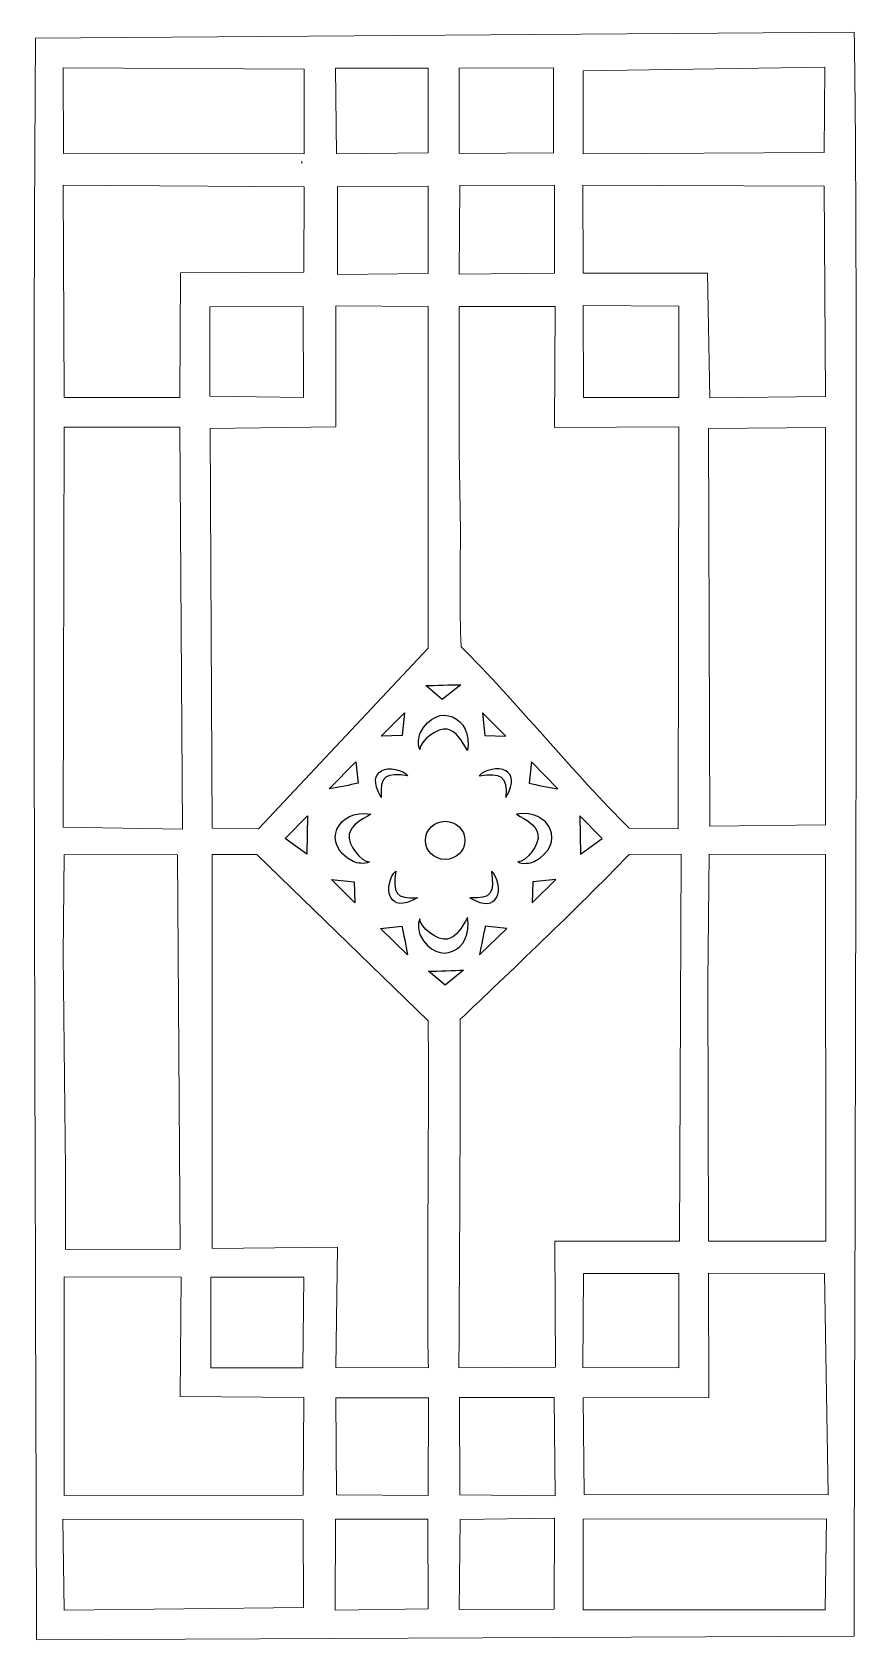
# Model space of a CAD drawing. Header units: centimetres. Extents: x 15 to 27.6, y -2.3 to 9.5.
# Drawn here: x 21.51 to 27.59, y -2.3 to 9.52 of the extents above; entities that cross this region are included whole.
import ezdxf

# ---------------------------------------------------------------- set-up
doc = ezdxf.new("R2010")
doc.units = ezdxf.units.CM
doc.header["$MEASUREMENT"] = 0
doc.layers.add('layer 1', color=7, linetype='Continuous')

msp = doc.modelspace()

# ---------------------------------------------------------------- linework, layer by layer
at = {"layer": 'layer 1', "color": 7}
msp.add_ellipse((24.54553, 3.57511), major_axis=(0.14549, 0), ratio=0.96412125, dxfattribs=at)
at = {"layer": 'layer 1', "color": 250, "lineweight": 9}
msp.add_open_spline([(27.55343, 9.51822), (27.58818, 7.83852), (27.5559, 0.38557), (27.55343, -2.27628), (27.55343, -2.27628), (27.55343, -2.27628), (21.53964, -2.30345), (21.53964, -2.30345), (21.53964, -2.30345), (21.53166, 0.80053), (21.50755, 6.70956), (21.53289, 9.47432), (21.53289, 9.47432), (21.53289, 9.47432), (27.55343, 9.51822), (27.55343, 9.51822)], degree=3, knots=[0, 0, 0, 0, 0.2, 0.2, 0.2, 0.2, 0.4, 0.4, 0.4, 0.4, 0.6, 0.6, 0.6, 0.6, 1, 1, 1, 1], dxfattribs=at)
at = {"layer": 'layer 1', "color": 7, "lineweight": 9}
for points, knots in [([(21.73475, 9.25491), (21.73475, 9.25491), (21.73867, 8.62695), (21.73867, 8.62695), (21.73867, 8.62695), (21.73867, 8.62695), (23.50755, 8.62303), (23.50755, 8.62303), (23.50755, 8.62303), (23.50755, 8.62303), (23.50755, 9.24614), (23.50755, 9.24614), (23.50755, 9.24614), (23.50755, 9.24614), (21.73475, 9.25491), (21.73475, 9.25491)], [0, 0, 0, 0, 0.2, 0.2, 0.2, 0.2, 0.4, 0.4, 0.4, 0.4, 0.6, 0.6, 0.6, 0.6, 1, 1, 1, 1]), ([(23.73757, 9.25444), (23.73757, 9.25444), (23.74599, 8.62326), (23.74599, 8.62326), (23.74599, 8.62326), (23.74599, 8.62326), (24.4203, 8.63181), (24.4203, 8.63181), (24.4203, 8.63181), (24.4203, 8.63181), (24.4203, 9.25265), (24.4203, 9.25265), (24.4203, 9.25265), (24.4203, 9.25265), (23.73757, 9.25444), (23.73757, 9.25444)], [0, 0, 0, 0, 0.2, 0.2, 0.2, 0.2, 0.4, 0.4, 0.4, 0.4, 0.6, 0.6, 0.6, 0.6, 1, 1, 1, 1]), ([(24.64922, 9.25334), (24.64922, 9.25334), (24.64794, 8.62699), (24.64794, 8.62699), (24.64794, 8.62699), (24.64794, 8.62699), (25.3418, 8.63181), (25.3418, 8.63181), (25.3418, 8.63181), (25.3418, 8.63181), (25.3418, 9.25502), (25.3418, 9.25502), (25.3418, 9.25502), (25.3418, 9.25502), (24.64922, 9.25334), (24.64922, 9.25334)], [0, 0, 0, 0, 0.2, 0.2, 0.2, 0.2, 0.4, 0.4, 0.4, 0.4, 0.6, 0.6, 0.6, 0.6, 1, 1, 1, 1]), ([(25.56122, 9.23482), (25.56122, 9.23482), (25.56122, 8.62303), (25.56122, 8.62303), (25.56122, 8.62303), (25.56122, 8.62303), (27.33315, 8.63311), (27.33315, 8.63311), (27.33315, 8.63311), (27.33315, 8.63311), (27.33712, 9.26122), (27.33712, 9.26122), (27.33712, 9.26122), (27.33712, 9.26122), (25.56122, 9.23482), (25.56122, 9.23482)], [0, 0, 0, 0, 0.2, 0.2, 0.2, 0.2, 0.4, 0.4, 0.4, 0.4, 0.6, 0.6, 0.6, 0.6, 1, 1, 1, 1]), ([(23.49001, 8.57036), (23.49001, 8.57036), (23.49001, 8.55282), (23.49001, 8.55282), (23.49001, 8.55282), (23.49001, 8.55282), (23.49001, 8.57036), (23.49001, 8.57036)], [0, 0, 0, 0, 0.33333333, 0.33333333, 0.33333333, 0.33333333, 1, 1, 1, 1]), ([(24.64847, 7.73984), (24.64847, 7.73984), (25.35059, 7.74583), (25.35059, 7.74583), (25.35059, 7.74583), (25.35059, 7.74583), (25.35059, 8.39403), (25.35059, 8.39403), (25.35059, 8.39403), (25.35059, 8.39403), (24.65241, 8.39001), (24.65241, 8.39001), (24.65241, 8.39001), (24.65241, 8.39001), (24.64847, 7.73984), (24.64847, 7.73984)], [0, 0, 0, 0, 0.2, 0.2, 0.2, 0.2, 0.4, 0.4, 0.4, 0.4, 0.6, 0.6, 0.6, 0.6, 1, 1, 1, 1]), ([(21.73475, 8.39237), (21.73475, 8.39237), (21.74337, 6.8318), (21.74337, 6.8318), (21.74337, 6.8318), (21.74337, 6.8318), (22.59472, 6.83267), (22.59472, 6.83267), (22.59472, 6.83267), (22.59472, 6.83267), (22.59974, 7.74927), (22.59974, 7.74927), (22.59974, 7.74927), (22.59974, 7.74927), (23.50633, 7.75344), (23.50633, 7.75344), (23.50633, 7.75344), (23.50633, 7.75344), (23.50749, 8.38069), (23.50749, 8.38069), (23.50749, 8.38069), (23.50749, 8.38069), (21.73475, 8.39237), (21.73475, 8.39237)], [0, 0, 0, 0, 0.14285714, 0.14285714, 0.14285714, 0.14285714, 0.28571429, 0.28571429, 0.28571429, 0.28571429, 0.42857143, 0.42857143, 0.42857143, 0.42857143, 0.57142857, 0.57142857, 0.57142857, 0.57142857, 0.71428571, 0.71428571, 0.71428571, 0.71428571, 1, 1, 1, 1]), ([(24.4203, 8.38607), (24.4203, 8.38607), (23.75329, 8.3831), (23.75329, 8.3831), (23.75329, 8.3831), (23.75329, 8.3831), (23.75329, 7.73662), (23.75329, 7.73662), (23.75329, 7.73662), (23.75329, 7.73662), (24.4203, 7.74463), (24.4203, 7.74463), (24.4203, 7.74463), (24.4203, 7.74463), (24.4203, 8.38607), (24.4203, 8.38607)], [0, 0, 0, 0, 0.2, 0.2, 0.2, 0.2, 0.4, 0.4, 0.4, 0.4, 0.6, 0.6, 0.6, 0.6, 1, 1, 1, 1]), ([(25.55884, 8.39249), (25.55884, 8.39249), (25.56097, 7.74539), (25.56097, 7.74539), (25.56097, 7.74539), (25.56097, 7.74539), (26.47395, 7.74539), (26.47395, 7.74539), (26.47395, 7.74539), (26.47395, 7.74539), (26.49149, 6.82956), (26.49149, 6.82956), (26.49149, 6.82956), (26.49149, 6.82956), (27.3428, 6.83918), (27.3428, 6.83918), (27.3428, 6.83918), (27.3428, 6.83918), (27.33307, 8.38455), (27.33307, 8.38455), (27.33307, 8.38455), (27.33307, 8.38455), (25.55884, 8.39249), (25.55884, 8.39249)], [0, 0, 0, 0, 0.14285714, 0.14285714, 0.14285714, 0.14285714, 0.28571429, 0.28571429, 0.28571429, 0.28571429, 0.42857143, 0.42857143, 0.42857143, 0.42857143, 0.57142857, 0.57142857, 0.57142857, 0.57142857, 0.71428571, 0.71428571, 0.71428571, 0.71428571, 1, 1, 1, 1]), ([(22.81423, 6.84144), (22.81423, 6.84144), (23.50365, 6.83273), (23.50365, 6.83273), (23.50365, 6.83273), (23.50365, 6.83273), (23.50042, 7.50129), (23.50042, 7.50129), (23.50042, 7.50129), (23.50042, 7.50129), (22.81423, 7.49812), (22.81423, 7.49812), (22.81423, 7.49812), (22.81423, 7.49812), (22.81423, 6.84144), (22.81423, 6.84144)], [0, 0, 0, 0, 0.2, 0.2, 0.2, 0.2, 0.4, 0.4, 0.4, 0.4, 0.6, 0.6, 0.6, 0.6, 1, 1, 1, 1]), ([(23.74228, 7.50621), (23.74228, 7.50621), (23.7412, 6.61656), (23.7412, 6.61656), (23.7412, 6.61656), (23.7412, 6.61656), (22.81591, 6.60449), (22.81591, 6.60449), (22.81591, 6.60449), (22.81591, 6.60449), (22.823, 5.57766), (22.823, 5.57766), (22.823, 5.57766), (22.823, 5.57766), (22.83177, 3.66449), (22.83177, 3.66449), (22.83177, 3.66449), (22.83177, 3.66449), (23.17259, 3.66053), (23.17259, 3.66053), (23.17259, 3.66053), (23.17259, 3.66053), (24.42104, 4.98963), (24.42104, 4.98963), (24.42104, 4.98963), (24.42104, 4.98963), (24.41941, 7.50071), (24.41941, 7.50071), (24.41941, 7.50071), (24.41941, 7.50071), (23.74228, 7.50621), (23.74228, 7.50621)], [0, 0, 0, 0, 0.11111111, 0.11111111, 0.11111111, 0.11111111, 0.22222222, 0.22222222, 0.22222222, 0.22222222, 0.33333333, 0.33333333, 0.33333333, 0.33333333, 0.44444444, 0.44444444, 0.44444444, 0.44444444, 0.55555556, 0.55555556, 0.55555556, 0.55555556, 0.66666667, 0.66666667, 0.66666667, 0.66666667, 0.77777778, 0.77777778, 0.77777778, 0.77777778, 1, 1, 1, 1]), ([(24.64847, 7.50131), (24.64847, 7.50131), (24.64847, 6.4465), (24.64847, 6.4465), (24.64847, 6.4465), (24.64847, 6.4465), (24.65725, 5.84973), (24.65725, 5.84973), (24.65725, 5.84973), (24.65725, 5.55159), (24.65082, 5.29739), (24.66218, 4.9994), (24.66218, 4.9994), (25.05417, 4.61328), (25.50725, 4.0508), (25.89921, 3.66468), (25.89921, 3.66468), (25.89921, 3.66468), (26.25865, 3.6598), (26.25865, 3.6598), (26.25865, 3.6598), (26.25865, 3.6598), (26.2634, 6.61652), (26.2634, 6.61652), (26.2634, 6.61652), (26.2634, 6.61652), (25.35059, 6.61175), (25.35059, 6.61175), (25.35059, 6.61175), (25.35059, 6.61175), (25.35386, 7.50052), (25.35386, 7.50052), (25.35386, 7.50052), (25.35386, 7.50052), (24.64847, 7.50131), (24.64847, 7.50131)], [0, 0, 0, 0, 0.1, 0.1, 0.1, 0.1, 0.2, 0.2, 0.2, 0.2, 0.3, 0.3, 0.3, 0.3, 0.4, 0.4, 0.4, 0.4, 0.5, 0.5, 0.5, 0.5, 0.6, 0.6, 0.6, 0.6, 0.7, 0.7, 0.7, 0.7, 0.8, 0.8, 0.8, 0.8, 1, 1, 1, 1]), ([(26.26329, 7.50291), (26.26329, 7.50291), (25.56122, 7.50845), (25.56122, 7.50845), (25.56122, 7.50845), (25.56122, 7.50845), (25.56274, 6.83151), (25.56274, 6.83151), (25.56274, 6.83151), (25.56274, 6.83151), (26.26315, 6.83242), (26.26315, 6.83242), (26.26315, 6.83242), (26.26315, 6.83242), (26.26329, 7.50291), (26.26329, 7.50291)], [0, 0, 0, 0, 0.2, 0.2, 0.2, 0.2, 0.4, 0.4, 0.4, 0.4, 0.6, 0.6, 0.6, 0.6, 1, 1, 1, 1]), ([(22.59483, 6.61326), (22.59483, 6.61326), (21.74352, 6.61482), (21.74352, 6.61482), (21.74352, 6.61482), (21.74352, 6.61482), (21.73475, 3.6732), (21.73475, 3.6732), (21.73475, 3.6732), (21.73475, 3.6732), (22.61239, 3.65734), (22.61239, 3.65734), (22.61239, 3.65734), (22.61239, 3.65734), (22.59483, 6.61326), (22.59483, 6.61326)], [0, 0, 0, 0, 0.2, 0.2, 0.2, 0.2, 0.4, 0.4, 0.4, 0.4, 0.6, 0.6, 0.6, 0.6, 1, 1, 1, 1]), ([(26.48284, 6.60395), (26.48284, 6.60395), (26.49168, 3.67992), (26.49168, 3.67992), (26.49168, 3.67992), (26.49168, 3.67992), (27.34294, 3.68854), (27.34294, 3.68854), (27.34294, 3.68854), (27.34294, 3.68854), (27.3428, 6.6103), (27.3428, 6.6103), (27.3428, 6.6103), (27.3428, 6.6103), (26.48284, 6.60395), (26.48284, 6.60395)], [0, 0, 0, 0, 0.2, 0.2, 0.2, 0.2, 0.4, 0.4, 0.4, 0.4, 0.6, 0.6, 0.6, 0.6, 1, 1, 1, 1]), ([(21.74352, 3.47136), (21.74352, 3.47136), (21.73475, 2.73414), (21.73475, 2.73414), (21.73475, 2.73414), (21.73475, 2.73414), (21.75229, 1.15441), (21.75229, 1.15441), (21.75229, 1.15441), (21.75229, 1.15441), (21.75229, 0.5664), (21.75229, 0.5664), (21.75229, 0.5664), (21.75229, 0.5664), (22.59727, 0.56885), (22.59727, 0.56885), (22.59727, 0.56885), (22.59727, 0.56885), (22.57741, 3.4698), (22.57741, 3.4698), (22.57741, 3.4698), (22.57741, 3.4698), (21.74352, 3.47136), (21.74352, 3.47136)], [0, 0, 0, 0, 0.14285714, 0.14285714, 0.14285714, 0.14285714, 0.28571429, 0.28571429, 0.28571429, 0.28571429, 0.42857143, 0.42857143, 0.42857143, 0.42857143, 0.57142857, 0.57142857, 0.57142857, 0.57142857, 0.71428571, 0.71428571, 0.71428571, 0.71428571, 1, 1, 1, 1]), ([(23.16054, 3.47219), (23.16054, 3.47219), (22.83177, 3.47136), (22.83177, 3.47136), (22.83177, 3.47136), (22.83177, 3.47136), (22.83177, 0.57517), (22.83177, 0.57517), (22.83177, 0.57517), (22.83177, 0.57517), (23.75329, 0.58394), (23.75329, 0.58394), (23.75329, 0.58394), (23.75329, 0.58394), (23.74137, -0.30006), (23.74137, -0.30006), (23.74137, -0.30006), (23.74137, -0.30006), (24.42206, -0.30446), (24.42206, -0.30446), (24.42206, -0.30446), (24.40848, 0.22426), (24.42849, 1.65258), (24.4203, 2.24768), (24.4203, 2.24768), (24.4203, 2.24768), (23.16054, 3.47219), (23.16054, 3.47219)], [0, 0, 0, 0, 0.125, 0.125, 0.125, 0.125, 0.25, 0.25, 0.25, 0.25, 0.375, 0.375, 0.375, 0.375, 0.5, 0.5, 0.5, 0.5, 0.625, 0.625, 0.625, 0.625, 0.75, 0.75, 0.75, 0.75, 1, 1, 1, 1]), ([(26.28063, 3.47302), (26.28063, 3.47302), (25.8995, 3.47219), (25.8995, 3.47219), (25.8995, 3.47219), (25.50976, 3.06803), (24.99802, 2.58513), (24.65671, 2.25968), (24.65671, 2.25968), (24.65671, 1.39917), (24.65098, 0.5574), (24.64634, -0.30363), (24.64634, -0.30363), (24.64634, -0.30363), (25.35726, -0.29762), (25.35726, -0.29762), (25.35726, -0.29762), (25.35726, -0.29762), (25.35245, 0.6278), (25.35245, 0.6278), (25.35245, 0.6278), (25.35245, 0.6278), (26.26835, 0.62782), (26.26835, 0.62782), (26.26835, 0.62782), (26.26835, 0.62782), (26.28063, 3.47302), (26.28063, 3.47302)], [0, 0, 0, 0, 0.125, 0.125, 0.125, 0.125, 0.25, 0.25, 0.25, 0.25, 0.375, 0.375, 0.375, 0.375, 0.5, 0.5, 0.5, 0.5, 0.625, 0.625, 0.625, 0.625, 0.75, 0.75, 0.75, 0.75, 1, 1, 1, 1]), ([(26.48626, 3.4738), (26.48626, 3.4738), (26.47735, 2.54094), (26.47735, 2.54094), (26.47735, 2.54094), (26.47735, 2.54094), (26.48293, 0.6278), (26.48293, 0.6278), (26.48293, 0.6278), (26.48293, 0.6278), (27.34611, 0.62703), (27.34611, 0.62703), (27.34611, 0.62703), (27.34611, 0.62703), (27.34375, 3.47167), (27.34375, 3.47167), (27.34375, 3.47167), (27.34375, 3.47167), (26.48626, 3.4738), (26.48626, 3.4738)], [0, 0, 0, 0, 0.16666667, 0.16666667, 0.16666667, 0.16666667, 0.33333333, 0.33333333, 0.33333333, 0.33333333, 0.5, 0.5, 0.5, 0.5, 0.66666667, 0.66666667, 0.66666667, 0.66666667, 1, 1, 1, 1]), ([(21.74298, 0.36533), (21.74298, 0.36533), (21.74362, -1.24143), (21.74362, -1.24143), (21.74362, -1.24143), (21.74362, -1.24143), (23.50129, -1.23985), (23.50129, -1.23985), (23.50129, -1.23985), (23.50129, -1.23985), (23.50533, -0.52144), (23.50533, -0.52144), (23.50533, -0.52144), (23.50533, -0.52144), (22.59653, -0.51308), (22.59653, -0.51308), (22.59653, -0.51308), (22.59653, -0.51308), (22.6036, 0.36367), (22.6036, 0.36367), (22.6036, 0.36367), (22.6036, 0.36367), (21.74298, 0.36533), (21.74298, 0.36533)], [0, 0, 0, 0, 0.14285714, 0.14285714, 0.14285714, 0.14285714, 0.28571429, 0.28571429, 0.28571429, 0.28571429, 0.42857143, 0.42857143, 0.42857143, 0.42857143, 0.57142857, 0.57142857, 0.57142857, 0.57142857, 0.71428571, 0.71428571, 0.71428571, 0.71428571, 1, 1, 1, 1]), ([(23.49897, -0.30245), (23.49897, -0.30245), (23.50529, 0.36452), (23.50529, 0.36452), (23.50529, 0.36452), (23.50529, 0.36452), (22.82143, 0.36452), (22.82143, 0.36452), (22.82143, 0.36452), (22.82143, 0.36452), (22.823, -0.30245), (22.823, -0.30245), (22.823, -0.30245), (22.823, -0.30245), (23.49897, -0.30245), (23.49897, -0.30245)], [0, 0, 0, 0, 0.2, 0.2, 0.2, 0.2, 0.4, 0.4, 0.4, 0.4, 0.6, 0.6, 0.6, 0.6, 1, 1, 1, 1]), ([(25.55747, -0.30004), (25.55747, -0.30004), (26.26352, -0.30288), (26.26352, -0.30288), (26.26352, -0.30288), (26.26352, -0.30288), (26.26352, 0.39087), (26.26352, 0.39087), (26.26352, 0.39087), (26.26352, 0.39087), (25.56309, 0.39087), (25.56309, 0.39087), (25.56309, 0.39087), (25.56309, 0.39087), (25.55747, -0.30004), (25.55747, -0.30004)], [0, 0, 0, 0, 0.2, 0.2, 0.2, 0.2, 0.4, 0.4, 0.4, 0.4, 0.6, 0.6, 0.6, 0.6, 1, 1, 1, 1]), ([(26.48218, 0.39166), (26.48218, 0.39166), (26.48365, -0.5209), (26.48365, -0.5209), (26.48365, -0.5209), (26.48365, -0.5209), (25.56135, -0.52332), (25.56135, -0.52332), (25.56135, -0.52332), (25.56135, -0.52332), (25.56699, -1.23417), (25.56699, -1.23417), (25.56699, -1.23417), (25.56699, -1.23417), (27.36175, -1.23634), (27.36175, -1.23634), (27.36175, -1.23634), (27.36175, -1.23634), (27.33434, 0.3893), (27.33434, 0.3893), (27.33434, 0.3893), (27.33434, 0.3893), (26.48218, 0.39166), (26.48218, 0.39166)], [0, 0, 0, 0, 0.14285714, 0.14285714, 0.14285714, 0.14285714, 0.28571429, 0.28571429, 0.28571429, 0.28571429, 0.42857143, 0.42857143, 0.42857143, 0.42857143, 0.57142857, 0.57142857, 0.57142857, 0.57142857, 0.71428571, 0.71428571, 0.71428571, 0.71428571, 1, 1, 1, 1]), ([(23.7422, -0.52349), (23.7422, -0.52349), (23.74533, -1.23742), (23.74533, -1.23742), (23.74533, -1.23742), (23.74533, -1.23742), (24.42049, -1.24124), (24.42049, -1.24124), (24.42049, -1.24124), (24.42049, -1.24124), (24.42364, -0.5227), (24.42364, -0.5227), (24.42364, -0.5227), (24.42364, -0.5227), (23.7422, -0.52349), (23.7422, -0.52349)], [0, 0, 0, 0, 0.2, 0.2, 0.2, 0.2, 0.4, 0.4, 0.4, 0.4, 0.6, 0.6, 0.6, 0.6, 1, 1, 1, 1]), ([(24.65181, -0.52146), (24.65181, -0.52146), (24.65258, -1.2374), (24.65258, -1.2374), (24.65258, -1.2374), (24.65258, -1.2374), (25.35467, -1.24379), (25.35467, -1.24379), (25.35467, -1.24379), (25.35467, -1.24379), (25.34667, -0.52239), (25.34667, -0.52239), (25.34667, -0.52239), (25.34667, -0.52239), (24.65181, -0.52146), (24.65181, -0.52146)], [0, 0, 0, 0, 0.2, 0.2, 0.2, 0.2, 0.4, 0.4, 0.4, 0.4, 0.6, 0.6, 0.6, 0.6, 1, 1, 1, 1]), ([(23.50457, -2.06648), (23.50457, -2.06648), (23.50208, -1.42033), (23.50208, -1.42033), (23.50208, -1.42033), (23.50208, -1.42033), (21.73413, -1.41641), (21.73413, -1.41641), (21.73413, -1.41641), (21.73413, -1.41641), (21.74225, -2.0856), (21.74225, -2.0856), (21.74225, -2.0856), (21.74225, -2.0856), (23.50457, -2.06648), (23.50457, -2.06648)], [0, 0, 0, 0, 0.2, 0.2, 0.2, 0.2, 0.4, 0.4, 0.4, 0.4, 0.6, 0.6, 0.6, 0.6, 1, 1, 1, 1]), ([(23.73913, -1.41704), (23.73913, -1.41704), (23.7367, -2.08404), (23.7367, -2.08404), (23.7367, -2.08404), (23.7367, -2.08404), (24.41966, -2.07571), (24.41966, -2.07571), (24.41966, -2.07571), (24.41966, -2.07571), (24.41733, -1.41704), (24.41733, -1.41704), (24.41733, -1.41704), (24.41733, -1.41704), (23.73913, -1.41704), (23.73913, -1.41704)], [0, 0, 0, 0, 0.2, 0.2, 0.2, 0.2, 0.4, 0.4, 0.4, 0.4, 0.6, 0.6, 0.6, 0.6, 1, 1, 1, 1]), ([(24.64945, -2.07967), (24.64945, -2.07967), (25.34746, -2.07836), (25.34746, -2.07836), (25.34746, -2.07836), (25.34746, -2.07836), (25.35059, -1.40827), (25.35059, -1.40827), (25.35059, -1.40827), (25.35059, -1.40827), (24.65499, -1.41743), (24.65499, -1.41743), (24.65499, -1.41743), (24.65499, -1.41743), (24.64945, -2.07967), (24.64945, -2.07967)], [0, 0, 0, 0, 0.2, 0.2, 0.2, 0.2, 0.4, 0.4, 0.4, 0.4, 0.6, 0.6, 0.6, 0.6, 1, 1, 1, 1]), ([(25.56054, -1.4171), (25.56054, -1.4171), (25.55992, -2.08323), (25.55992, -2.08323), (25.55992, -2.08323), (25.55992, -2.08323), (27.34047, -2.08238), (27.34047, -2.08238), (27.34047, -2.08238), (27.34047, -2.08238), (27.35119, -1.41301), (27.35119, -1.41301), (27.35119, -1.41301), (27.35119, -1.41301), (25.56054, -1.4171), (25.56054, -1.4171)], [0, 0, 0, 0, 0.2, 0.2, 0.2, 0.2, 0.4, 0.4, 0.4, 0.4, 0.6, 0.6, 0.6, 0.6, 1, 1, 1, 1])]:
    msp.add_open_spline(points, degree=3, knots=knots, dxfattribs=at)
at = {"layer": 'layer 1', "color": 7}
for points, knots in [([(24.36126, 4.36409), (24.3498, 4.33237), (24.34111, 4.28302), (24.35886, 4.24366), (24.35886, 4.24366), (24.35886, 4.30543), (24.49082, 4.40934), (24.56219, 4.39286), (24.56219, 4.39286), (24.63357, 4.37637), (24.66759, 4.30682), (24.70991, 4.23489), (24.70991, 4.23489), (24.75385, 4.47661), (24.4903, 4.61112), (24.36126, 4.36409)], [0, 0, 0, 0, 0.2, 0.2, 0.2, 0.2, 0.4, 0.4, 0.4, 0.4, 0.6, 0.6, 0.6, 0.6, 1, 1, 1, 1]), ([(24.403, 4.71387), (24.403, 4.71387), (24.52356, 4.61021), (24.52356, 4.61021), (24.52356, 4.61021), (24.52356, 4.61021), (24.65971, 4.72011), (24.65971, 4.72011), (24.65971, 4.72011), (24.5895, 4.72011), (24.47322, 4.71387), (24.403, 4.71387)], [0, 0, 0, 0, 0.25, 0.25, 0.25, 0.25, 0.5, 0.5, 0.5, 0.5, 1, 1, 1, 1]), ([(24.24718, 4.51269), (24.24718, 4.51269), (24.07497, 4.3405), (24.07497, 4.3405), (24.07497, 4.3405), (24.07497, 4.3405), (24.22972, 4.34527), (24.22972, 4.34527), (24.22972, 4.34527), (24.22972, 4.34527), (24.24718, 4.51269), (24.24718, 4.51269)], [0, 0, 0, 0, 0.25, 0.25, 0.25, 0.25, 0.5, 0.5, 0.5, 0.5, 1, 1, 1, 1]), ([(24.82052, 4.51269), (24.82052, 4.51269), (24.99273, 4.3405), (24.99273, 4.3405), (24.99273, 4.3405), (24.99273, 4.3405), (24.83798, 4.34527), (24.83798, 4.34527), (24.83798, 4.34527), (24.83798, 4.34527), (24.82052, 4.51269), (24.82052, 4.51269)], [0, 0, 0, 0, 0.25, 0.25, 0.25, 0.25, 0.5, 0.5, 0.5, 0.5, 1, 1, 1, 1]), ([(23.88745, 4.15292), (23.88745, 4.15292), (23.69281, 3.95351), (23.69281, 3.95351), (23.69281, 3.95351), (23.76662, 3.9647), (23.84617, 3.98376), (23.90499, 3.99496), (23.90499, 3.99496), (23.90499, 3.99496), (23.88745, 4.15292), (23.88745, 4.15292)], [0, 0, 0, 0, 0.25, 0.25, 0.25, 0.25, 0.5, 0.5, 0.5, 0.5, 1, 1, 1, 1]), ([(25.18024, 4.15292), (25.18024, 4.15292), (25.37489, 3.95351), (25.37489, 3.95351), (25.37489, 3.95351), (25.30107, 3.9647), (25.22153, 3.98376), (25.1627, 3.99496), (25.1627, 3.99496), (25.1627, 3.99496), (25.18024, 4.15292), (25.18024, 4.15292)], [0, 0, 0, 0, 0.25, 0.25, 0.25, 0.25, 0.5, 0.5, 0.5, 0.5, 1, 1, 1, 1]), ([(24.07644, 4.08715), (24.03121, 4.05868), (24.00859, 4.00452), (24.07519, 3.89066), (24.07519, 3.89066), (24.0625, 4.05202), (24.11343, 4.07375), (24.2711, 4.05059), (24.2711, 4.05059), (24.23598, 4.09322), (24.12853, 4.11997), (24.07644, 4.08715)], [0, 0, 0, 0, 0.25, 0.25, 0.25, 0.25, 0.5, 0.5, 0.5, 0.5, 1, 1, 1, 1]), ([(24.99126, 4.08715), (25.03648, 4.05868), (25.05911, 4.00452), (24.9925, 3.89066), (24.9925, 3.89066), (25.00519, 4.05202), (24.95427, 4.07375), (24.79659, 4.05059), (24.79659, 4.05059), (24.83172, 4.09322), (24.93917, 4.11997), (24.99126, 4.08715)], [0, 0, 0, 0, 0.25, 0.25, 0.25, 0.25, 0.5, 0.5, 0.5, 0.5, 1, 1, 1, 1]), ([(23.86831, 3.41879), (23.90004, 3.40733), (23.94939, 3.39864), (23.98875, 3.41639), (23.98875, 3.41639), (23.92697, 3.41639), (23.82307, 3.54835), (23.83955, 3.61972), (23.83955, 3.61972), (23.85604, 3.69109), (23.92558, 3.72512), (23.99752, 3.76744), (23.99752, 3.76744), (23.7558, 3.81138), (23.62129, 3.54783), (23.86831, 3.41879)], [0, 0, 0, 0, 0.2, 0.2, 0.2, 0.2, 0.4, 0.4, 0.4, 0.4, 0.6, 0.6, 0.6, 0.6, 1, 1, 1, 1]), ([(25.19938, 3.41879), (25.16766, 3.40733), (25.11831, 3.39864), (25.07895, 3.41639), (25.07895, 3.41639), (25.14072, 3.41639), (25.24463, 3.54835), (25.22814, 3.61972), (25.22814, 3.61972), (25.21166, 3.69109), (25.14211, 3.72512), (25.07018, 3.76744), (25.07018, 3.76744), (25.31189, 3.81138), (25.44641, 3.54783), (25.19938, 3.41879)], [0, 0, 0, 0, 0.2, 0.2, 0.2, 0.2, 0.4, 0.4, 0.4, 0.4, 0.6, 0.6, 0.6, 0.6, 1, 1, 1, 1]), ([(23.53295, 3.75521), (23.53295, 3.75521), (23.3681, 3.58779), (23.3681, 3.58779), (23.3681, 3.58779), (23.3681, 3.58779), (23.52777, 3.47279), (23.52777, 3.47279), (23.52777, 3.47279), (23.52777, 3.47279), (23.53295, 3.75521), (23.53295, 3.75521)], [0, 0, 0, 0, 0.25, 0.25, 0.25, 0.25, 0.5, 0.5, 0.5, 0.5, 1, 1, 1, 1]), ([(25.53474, 3.75521), (25.53474, 3.75521), (25.69959, 3.58779), (25.69959, 3.58779), (25.69959, 3.58779), (25.69959, 3.58779), (25.53993, 3.47279), (25.53993, 3.47279), (25.53993, 3.47279), (25.53993, 3.47279), (25.53474, 3.75521), (25.53474, 3.75521)], [0, 0, 0, 0, 0.25, 0.25, 0.25, 0.25, 0.5, 0.5, 0.5, 0.5, 1, 1, 1, 1]), ([(24.14526, 3.1547), (24.17373, 3.10948), (24.22789, 3.08685), (24.34175, 3.15346), (24.34175, 3.15346), (24.18039, 3.14077), (24.15865, 3.19169), (24.18182, 3.34937), (24.18182, 3.34937), (24.13918, 3.31424), (24.11243, 3.20679), (24.14526, 3.1547)], [0, 0, 0, 0, 0.25, 0.25, 0.25, 0.25, 0.5, 0.5, 0.5, 0.5, 1, 1, 1, 1]), ([(24.92244, 3.1547), (24.89397, 3.10948), (24.8398, 3.08685), (24.72594, 3.15346), (24.72594, 3.15346), (24.88731, 3.14077), (24.90904, 3.19169), (24.88588, 3.34937), (24.88588, 3.34937), (24.92851, 3.31424), (24.95526, 3.20679), (24.92244, 3.1547)], [0, 0, 0, 0, 0.25, 0.25, 0.25, 0.25, 0.5, 0.5, 0.5, 0.5, 1, 1, 1, 1]), ([(23.70948, 3.28695), (23.70948, 3.28695), (23.88167, 3.11474), (23.88167, 3.11474), (23.88167, 3.11474), (23.88167, 3.11474), (23.8769, 3.2695), (23.8769, 3.2695), (23.8769, 3.2695), (23.8769, 3.2695), (23.70948, 3.28695), (23.70948, 3.28695)], [0, 0, 0, 0, 0.25, 0.25, 0.25, 0.25, 0.5, 0.5, 0.5, 0.5, 1, 1, 1, 1]), ([(25.35822, 3.28695), (25.35822, 3.28695), (25.18603, 3.11474), (25.18603, 3.11474), (25.18603, 3.11474), (25.18603, 3.11474), (25.1908, 3.2695), (25.1908, 3.2695), (25.1908, 3.2695), (25.1908, 3.2695), (25.35822, 3.28695), (25.35822, 3.28695)], [0, 0, 0, 0, 0.25, 0.25, 0.25, 0.25, 0.5, 0.5, 0.5, 0.5, 1, 1, 1, 1]), ([(24.36126, 2.87821), (24.3498, 2.90994), (24.34111, 2.95929), (24.35886, 2.99864), (24.35886, 2.99864), (24.35886, 2.93687), (24.49082, 2.83297), (24.56219, 2.84945), (24.56219, 2.84945), (24.63357, 2.86594), (24.66759, 2.93548), (24.70991, 3.00742), (24.70991, 3.00742), (24.75385, 2.7657), (24.4903, 2.63119), (24.36126, 2.87821)], [0, 0, 0, 0, 0.2, 0.2, 0.2, 0.2, 0.4, 0.4, 0.4, 0.4, 0.6, 0.6, 0.6, 0.6, 1, 1, 1, 1]), ([(24.06924, 2.92723), (24.06924, 2.92723), (24.26866, 2.73258), (24.26866, 2.73258), (24.26866, 2.73258), (24.25746, 2.8064), (24.2384, 2.88595), (24.22721, 2.94477), (24.22721, 2.94477), (24.22721, 2.94477), (24.06924, 2.92723), (24.06924, 2.92723)], [0, 0, 0, 0, 0.25, 0.25, 0.25, 0.25, 0.5, 0.5, 0.5, 0.5, 1, 1, 1, 1]), ([(24.99845, 2.92723), (24.99845, 2.92723), (24.79904, 2.73258), (24.79904, 2.73258), (24.79904, 2.73258), (24.81023, 2.8064), (24.82929, 2.88595), (24.84049, 2.94477), (24.84049, 2.94477), (24.84049, 2.94477), (24.99845, 2.92723), (24.99845, 2.92723)], [0, 0, 0, 0, 0.25, 0.25, 0.25, 0.25, 0.5, 0.5, 0.5, 0.5, 1, 1, 1, 1]), ([(24.42374, 2.61364), (24.42374, 2.61364), (24.5443, 2.50999), (24.5443, 2.50999), (24.5443, 2.50999), (24.5443, 2.50999), (24.68045, 2.61989), (24.68045, 2.61989), (24.68045, 2.61989), (24.61024, 2.61989), (24.49395, 2.61364), (24.42374, 2.61364)], [0, 0, 0, 0, 0.25, 0.25, 0.25, 0.25, 0.5, 0.5, 0.5, 0.5, 1, 1, 1, 1])]:
    msp.add_open_spline(points, degree=3, knots=knots, dxfattribs=at)

doc.saveas('drawing.dxf')
